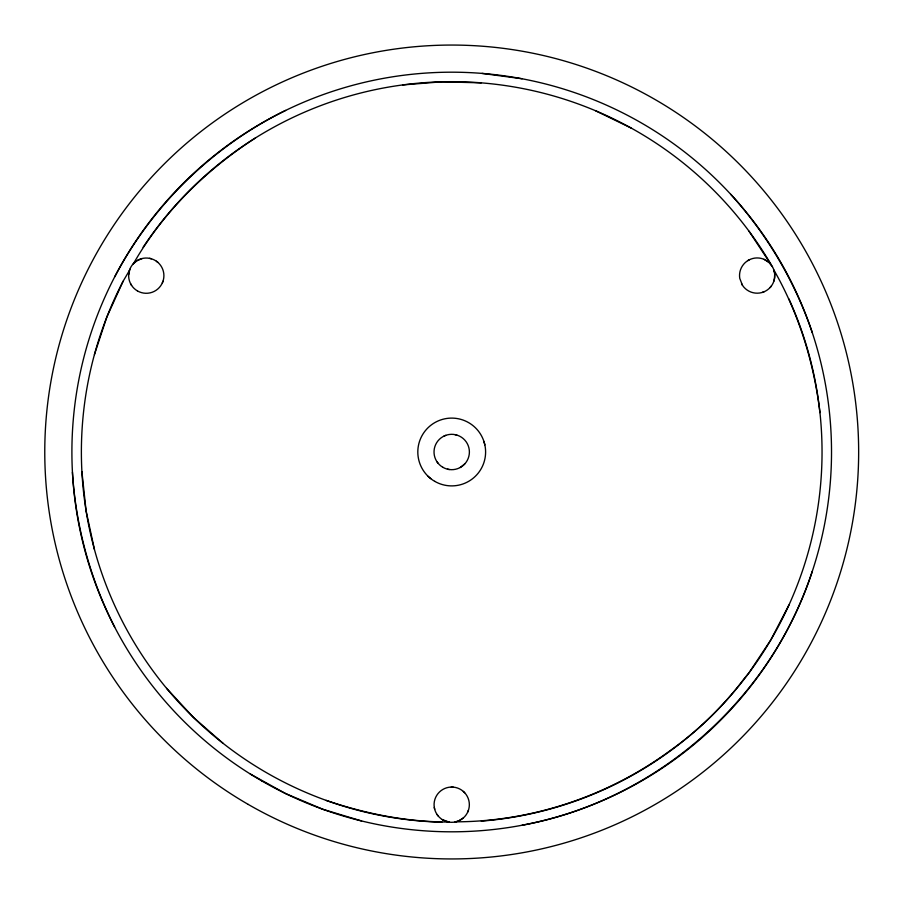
<?xml version="1.0" encoding="UTF-8"?>
<svg xmlns="http://www.w3.org/2000/svg" width="904" height="904" viewBox="0 0 904 904"><rect width="100%" height="100%" fill="white"/><g stroke="black" fill="none" stroke-linecap="round" stroke-linejoin="round"><path stroke-width="1.36" d="M128.662 274.726L129.848 269.234M774.445 279.02L774.705 273.686L773.914 270.059C798.91 313.801 813.973 362.696 819.939 412.642M773.914 281.099L774.705 277.438A17.639 17.639 0 0 0 771.327 265.053L748.975 231.153M94.434 354.56L106.808 317.134L123.102 281.246L129.419 270.522M162.325 282.941L163.014 281.2M812.312 571.294C770.445 700.182 655.389 800.854 522.083 825.239M467.763 811.995L468.441 810.244M788.943 605.025L770.773 640.009L748.975 672.858L744.06 678.791A334.118 334.118 0 0 1 670.632 750.275C608.923 795.825 532.524 821.623 455.74 821.826M114.684 276.873C152.313 205.129 212.903 146.132 285.619 110.424M133.611 263.414C162.867 212.304 205.942 169.862 255.29 138.063M770.129 287.528L771.327 286.082M132.696 264.409L136.911 260.714L142.086 258.533M464.701 463.989L460.283 467.47M463.311 817.973L458.543 820.945L454.961 822.019M747.811 260.612L749.45 259.708M443.977 436.101L445.717 435.366M762.253 292.444L764.027 291.811M402.562 84.953L441.853 81.801L481.267 82.852M326.084 800.368C365.487 813.803 406.879 822.019 448.599 822.019M451.265 787.056L453.141 787.113M482.013 73.394L522.083 78.761M447.514 469.176L449.367 469.526M449.344 822.165L442.338 819.623M149.533 258.329L151.363 258.781M454.983 434.632L456.814 435.073M361.566 820.968L322.864 809.295L285.619 793.576L250.25 773.982M595.702 110.819L631.161 128.052M764.027 259.312L768.784 262.296L772.355 266.612M156.403 261.233L157.884 262.386M223.017 743.28L193.354 717.324L166.618 688.362M428.055 476.272L430.767 478.657M463.345 791.429L464.679 792.74M730.794 194.371C767.089 234.339 794.921 281.596 812.312 332.706M436.982 461.774L438.101 463.277M437.005 814.414L438.124 815.928M768.784 262.296A17.639 17.639 0 0 0 739.754 278.364L742.478 285.314M130.617 283.788L131.577 285.404M114.684 627.127C90.185 579.012 75.755 526.105 72.433 472.216M483.9 441.367L484.849 444.847M94.434 549.429L86.095 510.907L81.914 471.707M434.304 807.464L434.688 809.306M788.943 298.975A370.324 370.324 0 0 1 481.256 821.148M441.853 822.199A370.324 370.324 0 0 1 123.102 281.246M143.114 247.278A370.324 370.324 0 0 1 770.773 264.002M774.4 279.291A17.639 17.639 0 0 1 741.517 283.698M248.238 804.424A406.947 406.947 0 0 0 858.653 452A406.947 406.947 0 0 0 248.238 99.576A406.947 406.947 0 0 0 248.238 804.424M261.81 780.932A379.816 379.816 0 0 0 831.522 452A379.816 379.816 0 0 0 261.81 123.068A379.816 379.816 0 0 0 261.81 780.932M434.745 481.346A33.9 33.9 0 0 0 485.606 452.023A33.9 33.9 0 0 0 434.779 422.631A33.9 33.9 0 0 0 434.745 481.346M442.87 467.311A17.673 17.673 0 0 0 469.391 452A17.673 17.673 0 0 0 442.87 436.688A17.673 17.673 0 0 0 442.87 467.311M442.881 819.951A17.628 17.628 0 0 0 469.345 804.707A17.628 17.628 0 0 0 442.915 789.407A17.628 17.628 0 0 0 442.881 819.951M137.453 290.93A17.639 17.639 0 0 0 163.906 275.663A17.639 17.639 0 0 0 137.453 260.386A17.639 17.639 0 0 0 137.453 290.93"/></g></svg>
